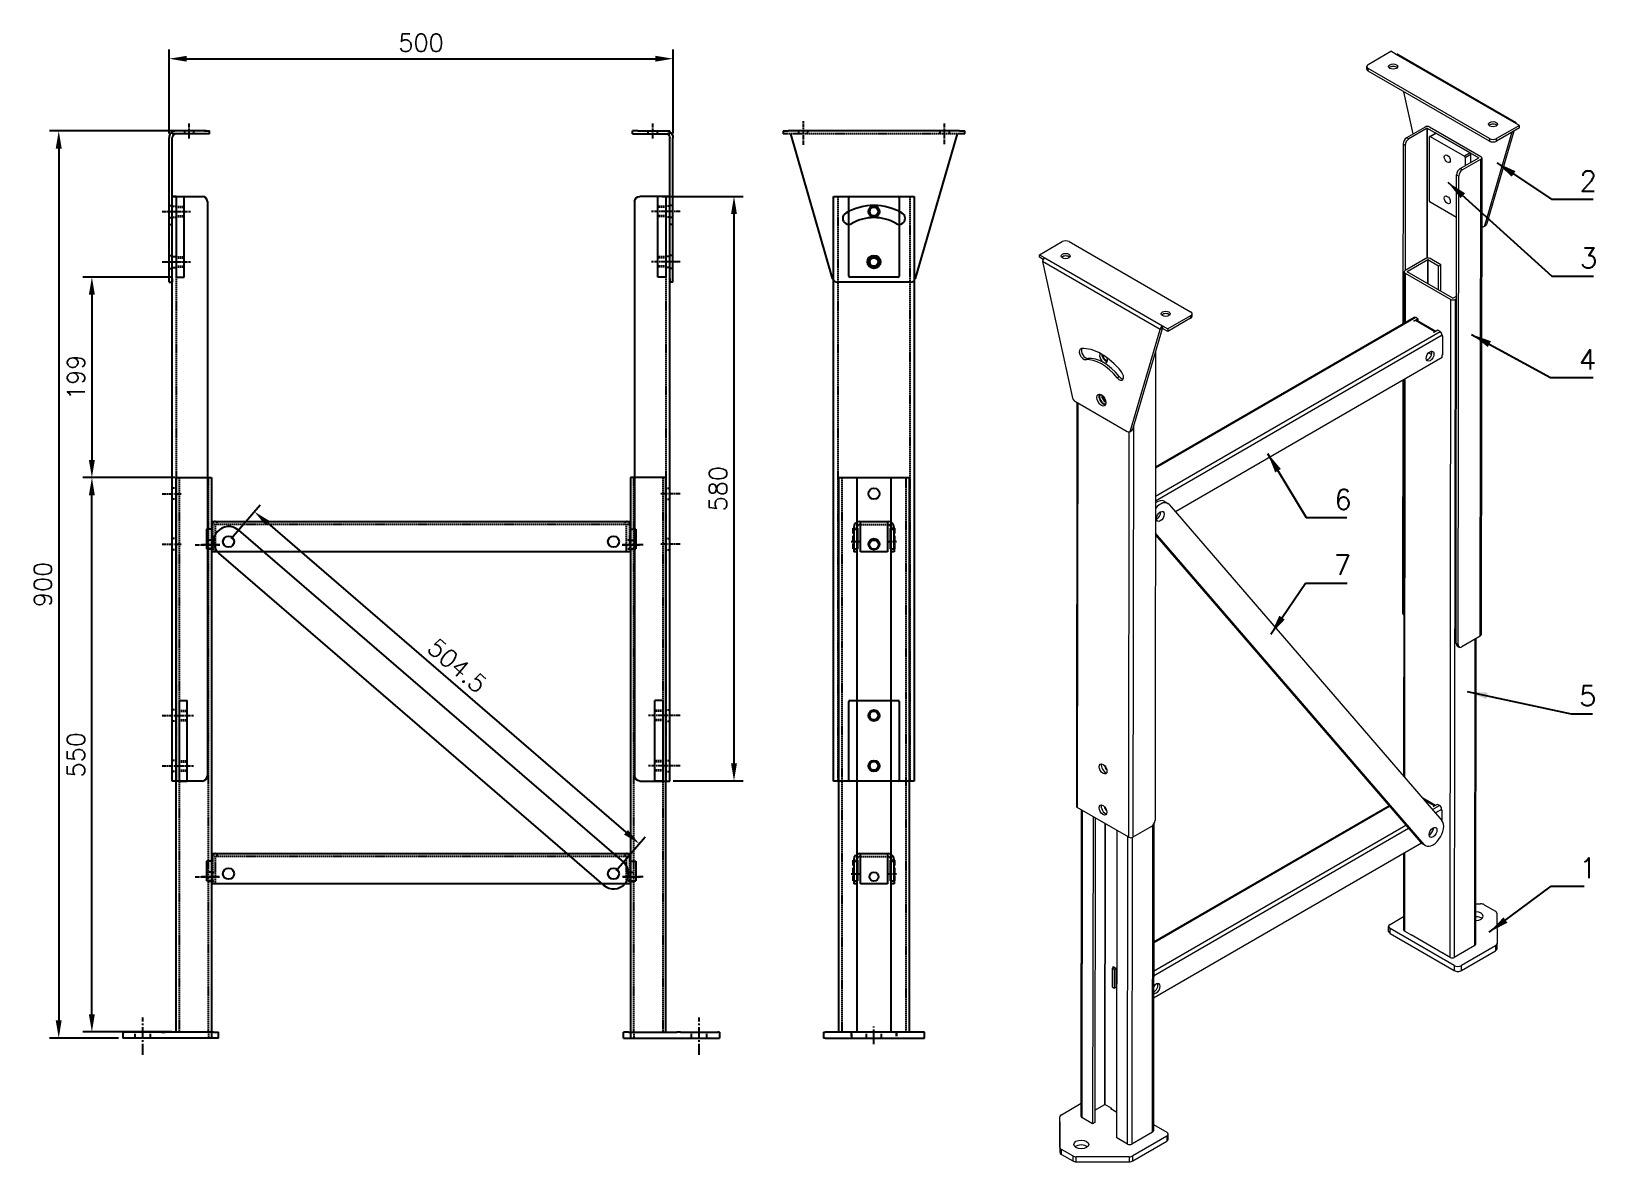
# Model space of a CAD drawing. Extents: x 117 to 1669, y 696 to 1817.
import ezdxf

# ---------------------------------------------------------------- set-up
doc = ezdxf.new("R2010")
doc.units = 0
doc.header["$LTSCALE"] = 0.2
doc.linetypes.add('Aslijn', pattern=[28.575, 19.05, -3.175, 3.175, -3.175])
doc.linetypes.add('Streeplijn', pattern=[10, 7, -3])
doc.layers.get('0').update_dxf_attribs({"linetype": 'CONTINUOUS'})
doc.layers.get('Defpoints').update_dxf_attribs({"linetype": 'CONTINUOUS'})
for name, color, linetype in [('50VOL', 13, 'CONTINUOUS'), ('70VOL', 5, 'CONTINUOUS'), ('diagonaal', 8, 'CONTINUOUS'), ('draadlat', 212, 'CONTINUOUS'), ('dwarsprofiel', 42, 'CONTINUOUS'), ('pootbeen', 75, 'CONTINUOUS'), ('scharnierplaat', 232, 'CONTINUOUS'), ('schuif', 180, 'CONTINUOUS')]:
    doc.layers.add(name, color=color, linetype=linetype)
doc.layers.add('Visible (ISO)', color=7, linetype='CONTINUOUS', lineweight=5)
doc.layers.add('Visible Narrow (ISO)', color=7, linetype='CONTINUOUS', lineweight=5)
doc.styles.add('ROMANS', font='romans.shx')
doc.dimstyles.new('1_OP_07$0', dxfattribs={"dimscale": 7, "dimtxt": 2.5, "dimasz": 2.5, "dimexe": 1.3, "dimexo": 0.6, "dimgap": 1, "dimtad": 1, "dimdec": 1, "dimdsep": 46, "dimtxsty": 'ROMANS', "dimcen": -1.5, "dimclrd": 150, "dimclre": 150, "dimclrt": 5, "dimadec": 0, "dimazin": 0, "dimtfac": 1, "dimtdec": 1, "dimtmove": 0, "dimatfit": 3, "dimfxl": 0, "dimtolj": 1, "dimtzin": 0, "dimarcsym": 0})
doc.dimstyles.new('1_OP_08$7', dxfattribs={"dimscale": 8, "dimtxt": 2.5, "dimasz": 2.5, "dimexe": 1.3, "dimexo": 0.6, "dimgap": 1, "dimtad": 1, "dimdec": 1, "dimdsep": 46, "dimtxsty": 'ROMANS', "dimcen": -1.5, "dimclrd": 150, "dimclre": 150, "dimclrt": 5, "dimadec": 0, "dimazin": 0, "dimtfac": 1, "dimtdec": 1, "dimtmove": 0, "dimatfit": 3, "dimfxl": 0, "dimtolj": 1, "dimtzin": 0, "dimarcsym": 0})

# ---------------------------------------------------------------- blocks, each defined once
blk = doc.blocks.new('A$C4EBF2C44')
at = {"linetype": 'Aslijn'}
for p, q in [((20, 136.3), (20, 159.8)), ((160, 136.9), (160, 157.4))]:
    blk.add_line(p, q, dxfattribs=at)
for p, q in [((0, 150), (5, 150)), ((0, 150), (0, 147)), ((5, 147), (0, 147)), ((175, 150), (5, 150)), ((49, 3.6), (7.5, 147)), ((172.5, 147), (131, 3.6)), ((172.5, 147), (172.5, 147)), ((175, 150), (180, 150)), ((180, 147), (175, 147)), ((180, 147), (180, 150)), ((126.2, 0), (53.8, 0))]:
    blk.add_line(p, q)
at = {"linetype": 'Streeplijn'}
blk.add_line((175, 147), (5, 147), dxfattribs=at)
at = {"linetype": 'Streeplijn', "ltscale": 3.628447}
for p, q in [((15.5, 147), (15.5, 150)), ((24.5, 147), (24.5, 150)), ((155.5, 150), (155.5, 147)), ((164.5, 150), (164.5, 147))]:
    blk.add_line(p, q, dxfattribs=at)
blk.add_circle((90, 20), 6.5)
for centre, radius, start, end in [((65, 63.3), 6, 120, 300), ((90, 20), 56, 60, 120), ((90, 20), 44, 60, 120), ((115, 63.3), 6, 240, 60), ((53.8, 5), 5, 196.1254, 270), ((126.2, 5), 5, 270, 343.8746)]:
    blk.add_arc(centre, radius, start, end)
blk = doc.blocks.new('90040580A')
for p, q in [((14, 580), (10, 580)), ((10, 0), (10, 580)), ((10, 580), (40, 580)), ((45, 575), (45, 5)), ((14, 0), (10, 0)), ((40, 0), (14, 0))]:
    blk.add_line(p, q)
at = {"linetype": 'Streeplijn'}
blk.add_line((14, 580), (14, 0), dxfattribs=at)
at = {"linetype": 'Aslijn', "ltscale": 1.142718}
for p, q in [((0, 565), (19.6, 565)), ((0, 515), (19.6, 515)), ((0, 285), (19.6, 285)), ((0, 235), (19.6, 235)), ((0, 65), (19.6, 65)), ((0, 15), (19.6, 15))]:
    blk.add_line(p, q, dxfattribs=at)
at = {"linetype": 'Streeplijn', "ltscale": 1.142718}
for p, q in [((10, 570.5), (14, 570.5)), ((10, 559.5), (14, 559.5)), ((14, 290.5), (10, 290.5)), ((14, 279.5), (10, 279.5)), ((14, 240.5), (10, 240.5)), ((14, 229.5), (10, 229.5)), ((14, 70.5), (10, 70.5)), ((14, 59.5), (10, 59.5)), ((14, 20.5), (10, 20.5)), ((14, 9.5), (10, 9.5))]:
    blk.add_line(p, q, dxfattribs=at)
at = {"ltscale": 1.142718}
for p, q in [((10, 520.5), (14, 520.5)), ((10, 509.5), (14, 509.5))]:
    blk.add_line(p, q, dxfattribs=at)
for centre, start, end in [((40, 575), 0, 90), ((40, 5), 270, 0)]:
    blk.add_arc(centre, 5, start, end)
blk = doc.blocks.new('pootbeen 550a')
for p, q in [((53, 222.8), (53, 772.8)), ((88, 772.8), (88, 216.8)), ((0, 222.8), (1.5, 222.8)), ((0, 222.8), (0, 216.8)), ((38.5, 222.8), (1.5, 222.8)), ((38.5, 222.8), (42.1, 222.8)), ((90, 222.8), (42.1, 222.8)), ((90, 222.8), (95, 222.8)), ((95, 216.8), (95, 222.8)), ((95, 216.8), (0, 216.8))]:
    blk.add_line(p, q)
at = {"ltscale": 3.870205}
blk.add_line((53, 772.8), (88, 772.8), dxfattribs=at)
at = {"linetype": 'Streeplijn'}
for p, q in [((56, 772.8), (56, 222.8)), ((85, 222.8), (85, 772.8)), ((85, 222.8), (85, 216.8))]:
    blk.add_line(p, q, dxfattribs=at)
at = {"linetype": 'Aslijn', "ltscale": 1.142718}
for p, q in [((96.5, 706.3), (78.1, 706.3)), ((95.6, 376.8), (78.1, 376.8))]:
    blk.add_line(p, q, dxfattribs=at)
at = {"ltscale": 1.142718}
for p, q in [((88, 710.8), (85, 710.8)), ((88, 701.8), (85, 701.8)), ((88, 381.3), (85, 381.3)), ((88, 372.3), (85, 372.3))]:
    blk.add_line(p, q, dxfattribs=at)
at = {"linetype": 'Aslijn', "ltscale": 2.902758}
blk.add_line((20, 200), (20, 237.2), dxfattribs=at)
at = {"linetype": 'Streeplijn', "ltscale": 2.902758}
for p, q in [((12.5, 216.8), (12.5, 222.8)), ((27.5, 216.8), (27.5, 222.8))]:
    blk.add_line(p, q, dxfattribs=at)
blk = doc.blocks.new('90-09-0500A')
for p, q in [((16, 22.5), (11, 22.5)), ((11, 22.5), (11, 3)), ((16, 30), (432, 30)), ((16, 30), (16, 22.5)), ((432, 30), (432, 22.5)), ((432, 22.5), (437, 22.5)), ((437, 22.5), (437, 3)), ((16, 3), (11, 3)), ((16, 3), (16, 0)), ((432, 0), (16, 0)), ((432, 3), (432, 0)), ((432, 3), (437, 3))]:
    blk.add_line(p, q)
at = {"linetype": 'Streeplijn'}
for p, q in [((432, 27), (16, 27)), ((17, 27), (17, 0)), ((20, 0), (20, 27)), ((21.5, 30), (21.5, 27)), ((426.5, 30), (426.5, 27)), ((428, 0), (428, 27)), ((431, 27), (431, 0)), ((17, 11.5), (20, 11.5)), ((17, 2.5), (20, 2.5)), ((431, 11.5), (428, 11.5)), ((431, 2.5), (428, 2.5))]:
    blk.add_line(p, q, dxfattribs=at)
at = {"linetype": 'Aslijn'}
for p, q in [((0, 7), (24, 7)), ((444.3, 7), (424, 7))]:
    blk.add_line(p, q, dxfattribs=at)
for centre in [(33, 10), (415, 10), (415, 10)]:
    blk.add_circle(centre, 5.5)
at = {"linetype": 'Streeplijn'}
for centre, start, end in [((20, 27), 90, 180), ((428, 27), 0, 90)]:
    blk.add_arc(centre, 3, start, end, dxfattribs=at)
blk = doc.blocks.new('diagonaal 506')
for p, q in [((48.9, 567.6), (328.5, 147.8)), ((303.6, 131.2), (23.9, 551))]:
    blk.add_line(p, q)
for centre in [(36.4, 559.3), (316, 139.5)]:
    blk.add_circle(centre, 5.5)
for centre, start, end in [((36.4, 559.3), 33.6671, 213.6671), ((316, 139.5), 213.6671, 33.6671)]:
    blk.add_arc(centre, 15, start, end)
blk = doc.blocks.new('A$C334307B7')
at = {"ltscale": 3.59389}
for p, q in [((0, 1), (0, 79)), ((50, 79), (50, 1))]:
    blk.add_line(p, q, dxfattribs=at)
blk.add_line((1, 80), (49, 80))
at = {"ltscale": 3.572625}
blk.add_line((49, 0), (1, 0), dxfattribs=at)
for centre in [(25, 65), (25, 15)]:
    blk.add_circle(centre, 4.25)
at = {"ltscale": 0.598278}
for centre, start, end in [((1, 79), 90, 180), ((49, 79), 0, 90), ((1, 1), 180, 270), ((49, 1), 270, 0)]:
    blk.add_arc(centre, 1, start, end, dxfattribs=at)
at = {"color": 3}
for centre in [(25, 65), (25, 15)]:
    blk.add_arc(centre, 5, 180, 90, dxfattribs=at)
blk = doc.blocks.new('pootbeen 550B')
for p, q in [((15, 212.1), (15, 762.1)), ((33, 762.1), (33, 212.1)), ((67, 212.1), (67, 762.1)), ((85, 762.1), (85, 212.1)), ((33, 712.1), (33.5, 712.1)), ((33.5, 712.1), (33.5, 691.6)), ((66.5, 691.6), (66.5, 712.1)), ((66.5, 712.1), (67, 712.1)), ((33.5, 691.6), (33, 691.6)), ((67, 691.6), (66.5, 691.6)), ((33, 382.6), (33.5, 382.6)), ((33.5, 382.6), (33.5, 362.1)), ((66.5, 362.1), (66.5, 382.6)), ((66.5, 382.6), (67, 382.6)), ((33.5, 362.1), (33, 362.1)), ((67, 362.1), (66.5, 362.1)), ((0, 212.1), (1.5, 212.1)), ((0, 212.1), (0, 206.1)), ((1.5, 206.1), (0, 206.1)), ((100, 212.1), (1.5, 212.1)), ((1.5, 206.1), (100, 206.1)), ((100, 206.1), (100, 212.1))]:
    blk.add_line(p, q)
at = {"ltscale": 3.655324}
blk.add_line((15, 762.1), (85, 762.1), dxfattribs=at)
at = {"linetype": 'Streeplijn'}
for p, q in [((18, 762.1), (18, 212.1)), ((82, 212.1), (82, 762.1))]:
    blk.add_line(p, q, dxfattribs=at)
at = {"linetype": 'Streeplijn', "ltscale": 3.789711}
for p, q in [((29.5, 691.6), (29.5, 712.1)), ((70.5, 712.1), (70.5, 691.6)), ((29.5, 362.1), (29.5, 382.6)), ((70.5, 382.6), (70.5, 362.1))]:
    blk.add_line(p, q, dxfattribs=at)
at = {"linetype": 'Streeplijn', "ltscale": 1.333188}
for p, q in [((29.5, 712.1), (33, 712.1)), ((67, 712.1), (70.5, 712.1)), ((29.5, 382.6), (33, 382.6)), ((67, 382.6), (70.5, 382.6))]:
    blk.add_line(p, q, dxfattribs=at)
at = {"linetype": 'Streeplijn', "ltscale": 0.19037}
for p, q in [((30, 691.6), (29.5, 691.6)), ((70.5, 691.6), (70, 691.6)), ((30, 362.1), (29.5, 362.1)), ((70.5, 362.1), (70, 362.1))]:
    blk.add_line(p, q, dxfattribs=at)
at = {"linetype": 'Streeplijn', "ltscale": 1.142718}
for p, q in [((30, 691.6), (33, 691.6)), ((67, 691.6), (70, 691.6)), ((30, 362.1), (33, 362.1)), ((67, 362.1), (70, 362.1))]:
    blk.add_line(p, q, dxfattribs=at)
at = {"linetype": 'Aslijn', "ltscale": 2.902758}
blk.add_line((50, 200), (50, 217.6), dxfattribs=at)
at = {"linetype": 'Streeplijn', "ltscale": 2.902758}
for p, q in [((27.5, 212.1), (27.5, 206.1)), ((28, 206.1), (28, 212.1)), ((42.5, 206.1), (42.5, 212.1)), ((57.5, 206.1), (57.5, 212.1)), ((72, 212.1), (72, 206.1)), ((72.5, 212.1), (72.5, 206.1))]:
    blk.add_line(p, q, dxfattribs=at)
at = {"ltscale": 3.419731}
blk.add_circle((50, 695.6), 4.5, dxfattribs=at)
blk.add_circle((50, 366.1), 4.5)
at = {"ltscale": 0.000498378}
for centre, start, end in [((33, 712.6), 90, 180), ((67, 712.6), 0, 90), ((33, 386.1), 90, 180), ((67, 383.1), 0, 90)]:
    blk.add_arc(centre, 0.001, start, end, dxfattribs=at)
blk = doc.blocks.new('A$C72246AC3')
at = {"ltscale": 3.620644}
blk.add_line((4.2, 80), (4.2, 0), dxfattribs=at)
at = {"ltscale": 3.870343}
for p, q in [((4.2, 80), (12.2, 80)), ((4.2, 0), (12.2, 0))]:
    blk.add_line(p, q, dxfattribs=at)
at = {"ltscale": 3.59389}
blk.add_line((12.2, 0), (12.2, 80), dxfattribs=at)
at = {"linetype": 'Aslijn'}
for p, q in [((0, 65), (18.4, 65)), ((0, 15), (18.4, 15))]:
    blk.add_line(p, q, dxfattribs=at)
at = {"linetype": 'Streeplijn'}
for p, q in [((4.2, 70), (12.2, 70)), ((4.2, 69.2), (12.2, 69.2)), ((4.2, 60.7), (12.2, 60.7)), ((4.2, 60), (12.2, 60)), ((4.2, 20), (12.2, 20)), ((4.2, 19.2), (12.2, 19.2)), ((4.2, 10.7), (12.2, 10.7)), ((4.2, 10), (12.2, 10))]:
    blk.add_line(p, q, dxfattribs=at)
blk = doc.blocks.new('A$C764925F4')
at = {"linetype": 'Aslijn'}
for p, q in [((24.4, 142.6), (24.4, 157.4)), ((0, 20), (14.2, 20))]:
    blk.add_line(p, q, dxfattribs=at)
for p, q in [((4.4, 3.6), (4.4, 143.1)), ((7.4, 147), (7.4, 150)), ((39.4, 150), (7.4, 150)), ((39.4, 147), (7.4, 147)), ((7.4, 3.6), (7.4, 143.1)), ((39.4, 150), (44.4, 150)), ((44.4, 147), (39.4, 147)), ((44.4, 147), (44.4, 150)), ((4.4, 0), (4.4, 3.6)), ((4.4, 0), (7.4, 0)), ((7.4, 3.6), (7.4, 0))]:
    blk.add_line(p, q)
at = {"linetype": 'Streeplijn', "ltscale": 3.628447}
for p, q in [((19.9, 147), (19.9, 150)), ((28.9, 147), (28.9, 150)), ((4.4, 76), (7.4, 76)), ((4.4, 64), (7.4, 64)), ((4.4, 57.3), (7.4, 57.3)), ((4.4, 26.5), (7.4, 26.5)), ((4.4, 13.5), (7.4, 13.5))]:
    blk.add_line(p, q, dxfattribs=at)
for radius, start in [(6.9, 124.4174), (3.9, 90)]:
    blk.add_arc((11.3, 143.1), radius, start, 180)
at = {"linetype": 'Streeplijn'}
blk.add_arc((11.3, 143.1), 6.9, 90, 124.4174, dxfattribs=at)
blk = doc.blocks.new('A$C03F00B1E')
at = {"ltscale": 3.628286}
for p, q in [((2.6, 24), (2.6, 0)), ((5.6, 24), (5.6, 0)), ((39.6, 0), (39.6, 24)), ((42.6, 3), (42.6, 24))]:
    blk.add_line(p, q, dxfattribs=at)
for p, q in [((2.6, 22.5), (5.6, 22.5)), ((39.6, 22.5), (42.6, 22.5)), ((2.6, 3), (5.6, 3)), ((39.6, 3), (42.6, 3))]:
    blk.add_line(p, q)
at = {"ltscale": 3.732117}
for p, q in [((8.6, 30), (36.6, 30)), ((36.1, 0), (9.1, 0))]:
    blk.add_line(p, q, dxfattribs=at)
at = {"ltscale": 1.142337}
for p, q in [((8.6, 27), (9.1, 27)), ((36.1, 27), (36.6, 27))]:
    blk.add_line(p, q, dxfattribs=at)
at = {"ltscale": 3.731979}
for p, q in [((9.1, 0), (9.1, 30)), ((36.1, 30), (36.1, 0))]:
    blk.add_line(p, q, dxfattribs=at)
at = {"linetype": 'Streeplijn'}
blk.add_line((9.1, 27), (36.1, 27), dxfattribs=at)
at = {"ltscale": 0.19037}
blk.add_line((36.1, 30), (36.6, 30), dxfattribs=at)
at = {"linetype": 'Aslijn'}
for p, q in [((0, 10), (7.9, 10)), ((37, 10), (44.9, 10))]:
    blk.add_line(p, q, dxfattribs=at)
at = {"ltscale": 1.142718}
for p, q in [((5.6, 0), (2.6, 0)), ((42.6, 0), (39.6, 0)), ((42.6, 3), (42.6, 0))]:
    blk.add_line(p, q, dxfattribs=at)
blk.add_circle((22.6, 7), 4.5)
at = {"ltscale": 3.628286}
for centre, radius, start, end in [((8.6, 24), 6, 90, 180), ((8.6, 24), 3, 90, 180), ((36.6, 24), 6, 0, 90), ((36.6, 24), 3, 0, 90)]:
    blk.add_arc(centre, radius, start, end, dxfattribs=at)
blk = doc.blocks.new('90040580B')
for p, q in [((-1, 0), (-1, 580)), ((79, 580), (79, 0)), ((79, 0), (-1, 0))]:
    blk.add_line(p, q)
at = {"ltscale": 3.666539}
blk.add_line((-1, 580), (79, 580), dxfattribs=at)
at = {"linetype": 'Streeplijn'}
for p, q in [((3, 580), (3, 0)), ((75, 0), (75, 580))]:
    blk.add_line(p, q, dxfattribs=at)
for centre in [(39, 565), (39, 515), (39, 285), (39, 235), (39, 65), (39, 15)]:
    blk.add_circle(centre, 5.5)
blk = doc.blocks.new('*D16')
at = {"layer": '50VOL', "color": 150, "lineweight": -2}
for p, q in [((290.9, 1718.5), (135.5, 1718.5)), ((144.6, 1701), (144.6, 836)), ((203.9, 818.5), (135.5, 818.5))]:
    blk.add_line(p, q, dxfattribs=at)
at = {"layer": '50VOL', "color": 150}
for points in [[(141.6, 1701), (147.5, 1701), (144.6, 1718.5)], [(141.6, 836), (147.5, 836), (144.6, 818.5)]]:
    blk.add_solid(points, dxfattribs=at)
at = {"layer": 'Defpoints', "color": 0}
for p in [(295.1, 1718.5), (144.6, 818.5), (208.1, 818.5)]:
    blk.add_point(p, dxfattribs=at)
at = {"layer": '50VOL', "color": 5, "insert": (128.8, 1268.5), "char_height": 17.5, "attachment_point": 5, "rotation": 90, "style": 'ROMANS'}
blk.add_mtext('\\A1;900', dxfattribs=at)
blk = doc.blocks.new('*D17')
at = {"layer": '50VOL', "color": 150, "lineweight": -2}
for p, q in [((259.9, 1374.5), (168.4, 1374.5)), ((177.5, 842), (177.5, 1357)), ((256.9, 824.5), (168.4, 824.5))]:
    blk.add_line(p, q, dxfattribs=at)
at = {"layer": '50VOL', "color": 150}
for points in [[(174.5, 1357), (180.4, 1357), (177.5, 1374.5)], [(174.5, 842), (180.4, 842), (177.5, 824.5)]]:
    blk.add_solid(points, dxfattribs=at)
at = {"layer": 'Defpoints', "color": 0}
for p in [(177.5, 1374.5), (264.1, 1374.5), (261.1, 824.5)]:
    blk.add_point(p, dxfattribs=at)
at = {"layer": '50VOL', "color": 5, "insert": (161.7, 1099.5), "char_height": 17.5, "attachment_point": 5, "rotation": 90, "style": 'ROMANS'}
blk.add_mtext('\\A1;550', dxfattribs=at)
blk = doc.blocks.new('*D18')
at = {"layer": '70VOL', "color": 150, "lineweight": -2}
for p, q in [((256.9, 1573.5), (168.4, 1573.5)), ((177.5, 1556), (177.5, 1392)), ((259.9, 1374.5), (168.4, 1374.5))]:
    blk.add_line(p, q, dxfattribs=at)
at = {"layer": '70VOL', "color": 150}
for points in [[(174.5, 1556), (180.4, 1556), (177.5, 1573.5)], [(174.5, 1392), (180.4, 1392), (177.5, 1374.5)]]:
    blk.add_solid(points, dxfattribs=at)
at = {"layer": 'Defpoints', "color": 0}
for p in [(261.1, 1573.5), (177.5, 1374.5), (264.1, 1374.5)]:
    blk.add_point(p, dxfattribs=at)
at = {"layer": '70VOL', "color": 5, "insert": (161.7, 1474), "char_height": 17.5, "attachment_point": 5, "rotation": 90, "style": 'ROMANS'}
blk.add_mtext('\\A1;199', dxfattribs=at)
blk = doc.blocks.new('*D20')
at = {"layer": '70VOL', "color": 150, "lineweight": -2}
for p, q in [((743.3, 1653.5), (823.7, 1653.5)), ((814.6, 1636), (814.6, 1091)), ((754.3, 1073.5), (823.7, 1073.5))]:
    blk.add_line(p, q, dxfattribs=at)
at = {"layer": '70VOL', "color": 150}
for points in [[(811.7, 1636), (817.5, 1636), (814.6, 1653.5)], [(811.7, 1091), (817.5, 1091), (814.6, 1073.5)]]:
    blk.add_solid(points, dxfattribs=at)
at = {"layer": 'Defpoints', "color": 0}
for p in [(739.1, 1653.5), (750.1, 1073.5), (814.6, 1073.5)]:
    blk.add_point(p, dxfattribs=at)
at = {"layer": '70VOL', "color": 5, "insert": (798.8, 1363.5), "char_height": 17.5, "attachment_point": 5, "rotation": 90, "style": 'ROMANS'}
blk.add_mtext('\\A1;580', dxfattribs=at)
blk = doc.blocks.new('*D25')
at = {"layer": '70VOL', "color": 150, "lineweight": -2}
for p, q in [((254.1, 1715.8), (254.1, 1799.2)), ((271.6, 1790.1), (736.6, 1790.1)), ((754.1, 1715.8), (754.1, 1799.2))]:
    blk.add_line(p, q, dxfattribs=at)
at = {"layer": '70VOL', "color": 150}
for points in [[(271.6, 1793), (271.6, 1787.2), (254.1, 1790.1)], [(736.6, 1793), (736.6, 1787.2), (754.1, 1790.1)]]:
    blk.add_solid(points, dxfattribs=at)
at = {"layer": 'Defpoints', "color": 0}
for p in [(754.1, 1790.1), (254.1, 1711.6), (754.1, 1711.6)]:
    blk.add_point(p, dxfattribs=at)
at = {"layer": '70VOL', "color": 5, "insert": (504.1, 1805.9), "char_height": 17.5, "attachment_point": 5, "style": 'ROMANS'}
blk.add_mtext('\\A1;500', dxfattribs=at)
blk = doc.blocks.new('*D27')
at = {"layer": '70VOL', "color": 150, "lineweight": -2}
for p, q in [((315.8, 1314.1), (344.6, 1347.6)), ((351.9, 1329.3), (707.4, 1022.6)), ((697.8, 984.6), (726.6, 1018.1))]:
    blk.add_line(p, q, dxfattribs=at)
at = {"layer": '70VOL', "color": 150}
for points in [[(353.8, 1331.5), (350, 1327), (338.7, 1340.7)], [(709.3, 1024.8), (705.5, 1020.4), (720.7, 1011.2)]]:
    blk.add_solid(points, dxfattribs=at)
at = {"layer": 'Defpoints', "color": 0}
for p in [(313.1, 1311), (720.7, 1011.2), (695.1, 981.5)]:
    blk.add_point(p, dxfattribs=at)
at = {"layer": '70VOL', "color": 5, "insert": (540, 1187.9), "char_height": 17.5, "attachment_point": 5, "rotation": 319.2201, "style": 'ROMANS'}
blk.add_mtext('\\A1;504.5', dxfattribs=at)

msp = doc.modelspace()

# ---------------------------------------------------------------- linework, layer by layer
at = {"layer": 'Visible (ISO)'}
for p, q in [((1443.87, 1784.38), (1466.46, 1797.46)), ((1471.77, 1794.4), (1466.46, 1797.46)), ((1471.78, 1794.4), (1471.77, 1794.4)), ((1471.78, 1794.4), (1471.78, 1794.4)), ((1473.27, 1794.55), (1590.1, 1727.1)), ((1442.41, 1779.9), (1442.41, 1782.34)), ((1564.24, 1708.35), (1443.87, 1777.85)), ((1564.24, 1710.8), (1443.88, 1780.29)), ((1488.46, 1715.44), (1479.31, 1757.39)), ((1500.4, 1722.35), (1482.04, 1711.72)), ((1555.62, 1692.92), (1504.64, 1722.35)), ((1593.91, 1723.88), (1571.31, 1710.8)), ((1588.6, 1726.95), (1588.6, 1726.95)), ((1593.91, 1723.88), (1588.6, 1726.95)), ((1588.6, 1726.95), (1588.6, 1726.95)), ((1588.6, 1726.95), (1588.6, 1726.95)), ((1590.71, 1725.73), (1590.71, 1725.73)), ((1590.71, 1725.73), (1590.71, 1725.73)), ((1593.9, 1721.43), (1593.91, 1723.88)), ((1502.52, 1721.12), (1484.16, 1710.5)), ((1502.52, 1721.12), (1553.5, 1691.69)), ((1504.59, 1648.9), (1504.66, 1712.54)), ((1504.87, 1713), (1510.52, 1716.27)), ((1505.37, 1712.95), (1539.35, 1693.33)), ((1545, 1696.6), (1511.02, 1716.22)), ((1586.42, 1717.1), (1559.11, 1624.45)), ((1588.53, 1718.33), (1561.23, 1625.67)), ((1593.9, 1721.43), (1571.31, 1708.35)), ((1478.5, 1705.6), (1478.3, 1526.99)), ((1480.62, 1704.37), (1480.49, 1579.89)), ((1535.14, 1681.06), (1553.5, 1691.69)), ((1540.06, 1692.1), (1540.05, 1683.91)), ((1545.7, 1687.18), (1545.71, 1695.37)), ((1556.5, 1691.69), (1555.97, 1218.43)), ((1537.26, 1679.84), (1555.62, 1690.47)), ((1531.08, 1209.84), (1531.6, 1674.94)), ((1533.21, 1208.61), (1533.73, 1673.71)), ((1531.55, 1632.51), (1505.29, 1647.67)), ((1560.34, 1624.44), (1558.22, 1623.22)), ((1117.61, 1595.53), (1140.2, 1608.61)), ((1147.28, 1608.61), (1267.64, 1539.12)), ((1117.6, 1593.08), (1117.61, 1595.53)), ((1121.42, 1590.88), (1117.6, 1593.08)), ((1117.61, 1595.53), (1122.92, 1592.46)), ((1120.79, 1588.79), (1150.02, 1454.84)), ((1122.92, 1592.46), (1122.92, 1592.46)), ((1122.92, 1592.46), (1122.92, 1592.46)), ((1122.92, 1592.46), (1122.92, 1592.46)), ((1500.97, 1591.74), (1480.49, 1579.89)), ((1503.09, 1590.52), (1482.61, 1578.66)), ((1513.71, 1584.39), (1503.09, 1590.52)), ((1515.83, 1585.61), (1505.21, 1591.74)), ((1513.69, 1560.72), (1513.71, 1584.39)), ((1513.71, 1584.39), (1515.83, 1585.61)), ((1515.8, 1559.5), (1515.83, 1585.61)), ((1479.61, 1578.67), (1479.56, 1527.72)), ((1480.49, 1577.44), (1525.81, 1551.28)), ((1527.92, 1552.5), (1482.61, 1578.66)), ((1527.93, 1552.5), (1531.47, 1554.55)), ((1530.05, 1551.28), (1531.46, 1552.1)), ((1269.1, 1534.62), (1269.11, 1537.07)), ((1208.14, 1421.29), (1237.62, 1521.34)), ((1210.25, 1422.51), (1239.74, 1522.57)), ((1489.57, 1533.51), (1232.76, 1384.86)), ((1239.74, 1522.57), (1237.62, 1521.34)), ((1239.74, 1525.02), (1239.74, 1522.57)), ((1239.74, 1522.57), (1239.74, 1525.02)), ((1239.74, 1522.57), (1239.74, 1525.02)), ((1239.74, 1525.02), (1239.74, 1525.02)), ((1239.74, 1525.02), (1245.05, 1521.95)), ((1239.74, 1525.02), (1239.74, 1525.02)), ((1245.05, 1519.5), (1239.74, 1522.57)), ((1239.74, 1522.57), (1239.74, 1522.57)), ((1239.74, 1522.57), (1239.74, 1522.57)), ((1267.65, 1535.03), (1245.05, 1521.95)), ((1267.64, 1532.58), (1245.05, 1519.5)), ((1245.05, 1521.95), (1245.05, 1519.5)), ((1489.31, 1529.89), (1493.2, 1532.14)), ((1489.66, 1529.68), (1489.31, 1529.89)), ((1490.72, 1530.3), (1489.66, 1529.68)), ((1493.2, 1532.14), (1491.07, 1533.36)), ((1511.07, 1519.56), (1492.22, 1530.45)), ((1493.2, 1532.14), (1493.19, 1529.89)), ((1513.02, 1520.69), (1509.14, 1518.44)), ((1515.14, 1519.47), (1513.02, 1520.69)), ((1508.78, 1518.65), (1509.84, 1519.26)), ((1509.14, 1518.44), (1508.78, 1518.65)), ((1517.26, 1514.57), (1517.27, 1515.79)), ((1517.62, 1514.77), (1517.26, 1514.57)), ((1517.27, 1515.41), (1517.62, 1515.2)), ((1517.62, 1515.2), (1517.6, 1496)), ((1232.89, 1499.32), (1232.37, 1034.47)), ((1517.24, 1493.76), (1252.67, 1340.62)), ((1506.71, 1496.57), (1503.77, 1498.27)), ((1517.24, 1496.21), (1517.6, 1496.41)), ((1517.6, 1496), (1517.24, 1496.21)), ((1517.24, 1493.76), (1517.24, 1496.21)), ((1478.24, 1471.18), (1477.98, 1240.5)), ((1479.49, 1471.91), (1479.05, 1078.45)), ((1153.41, 1449.93), (1204.73, 1420.3)), ((1154.82, 1449.12), (1154.37, 1048.38)), ((1207.24, 1420.05), (1209.36, 1421.28)), ((1241.57, 1350.99), (1245.11, 1348.95)), ((1246.43, 1347.85), (1517.08, 1034.41)), ((1499.44, 1010.63), (1232.69, 1319.55)), ((1232.68, 1317.5), (1495.9, 1012.68)), ((1479.23, 1238.08), (1479.01, 1238.21)), ((1555.09, 1217.2), (1536.73, 1206.58)), ((1550.68, 911.58), (1551.01, 1214.84)), ((1532.11, 1207.55), (1534.24, 1206.33)), ((1510.55, 1049.16), (1498.18, 1056.3)), ((1206.23, 1017.72), (1155.25, 1047.15)), ((1158.98, 740.72), (1159.32, 1044.81)), ((1464.58, 1048.94), (1230.98, 913.73)), ((1508.26, 1048.24), (1509.32, 1048.85)), ((1508.61, 1048.04), (1508.26, 1048.24)), ((1512.49, 1050.28), (1508.61, 1048.04)), ((1514.62, 1049.06), (1512.49, 1050.28)), ((1516.74, 1044.16), (1516.74, 1045.38)), ((1516.74, 1044.98), (1517.09, 1044.77)), ((1517.09, 1044.36), (1516.74, 1044.16)), ((1517.09, 1044.77), (1517.08, 1034.41)), ((1170.82, 1038.17), (1170.48, 733.36)), ((1172.93, 1036.94), (1172.6, 734.58)), ((1194.55, 719.46), (1194.89, 1024.27)), ((1228.83, 1028.35), (1210.47, 1017.72)), ((1231.11, 1030.63), (1230.77, 726.4)), ((1496.81, 1011.83), (1230.92, 857.92)), ((1497.22, 1011.57), (1500.76, 1009.53)), ((1478.97, 1001.5), (1478.88, 925.89)), ((1550.72, 951.64), (1555.41, 951.64)), ((1558.95, 950.79), (1570.18, 944.31)), ((1465.61, 931.2), (1478.9, 938.9)), ((1571.65, 942.27), (1571.72, 911.96)), ((1464.14, 924.27), (1464.15, 929.16)), ((1465.61, 922.22), (1529.33, 885.43)), ((1529.34, 890.32), (1465.62, 927.11)), ((1486.84, 920.57), (1479.77, 924.66)), ((1518.35, 902.38), (1486.49, 920.78)), ((1525.08, 898.5), (1518, 902.59)), ((1549.8, 910.35), (1529.32, 898.5)), ((1536.4, 885.43), (1570.25, 905.02)), ((1570.26, 909.92), (1536.41, 890.32)), ((1571.71, 907.06), (1571.72, 911.96)), ((1189.7, 887.6), (1189.68, 869.24)), ((1189.7, 887.6), (1191.82, 888.83)), ((1191.82, 886.37), (1189.7, 887.6)), ((1190.76, 888.21), (1190.76, 889.44)), ((1190.76, 889.44), (1193.59, 887.8)), ((1191.82, 886.37), (1191.8, 868.01)), ((1193.59, 887.4), (1191.82, 886.37)), ((1193.59, 887.8), (1193.57, 868.63)), ((1189.68, 869.24), (1191.8, 868.01)), ((1191.8, 868.01), (1193.57, 869.04)), ((1193.57, 868.63), (1193.21, 868.83)), ((1139.4, 742.38), (1158.99, 753.72)), ((1172.61, 746.87), (1182.46, 752.57)), ((1189.54, 748.48), (1182.46, 752.57)), ((1188.48, 748.28), (1189.18, 748.68)), ((1194.58, 744.75), (1188.48, 748.28)), ((1189.54, 747.66), (1189.54, 748.48)), ((1137.93, 735.44), (1137.94, 740.34)), ((1137.93, 735.44), (1137.94, 740.33)), ((1137.93, 735.44), (1138, 705.13)), ((1138, 710.03), (1137.94, 740.33)), ((1170.48, 733.36), (1159.86, 739.49)), ((1172.6, 734.58), (1170.48, 733.36)), ((1230.78, 732.84), (1244.04, 725.18)), ((1205.17, 713.33), (1194.55, 719.46)), ((1229.89, 725.18), (1209.41, 713.33)), ((1210.19, 696.6), (1244.04, 716.2)), ((1244.04, 721.09), (1210.2, 701.5)), ((1245.5, 718.23), (1245.5, 723.13)), ((1138, 710.03), (1138, 705.13)), ((1150.7, 701.5), (1139.47, 707.98)), ((1139.47, 703.09), (1150.69, 696.6)), ((1206.66, 700.65), (1154.24, 700.65)), ((1154.23, 695.76), (1206.66, 695.76))]:
    msp.add_line(p, q, dxfattribs=at)
msp.add_arc((1239.74, 1522.57), 0.000816, 210.06401, 201.80141, dxfattribs=at)
for centre, major_axis, ratio, start_param, end_param in [((1447.41, 1782.34), (-5, 0.01), 0.5780931, 5.4997209, 7.0705172), ((1471.77, 1791.95), (1.5, 2.6), 0.5758617, 0, 0.7853982), ((1447.41, 1779.89), (-5, 0.01), 0.5780931, 0, 0.7873319), ((1468.62, 1779.89), (-4.5, 0.01), 0.5780931, 3.631445, 5.793333), ((1502.52, 1721.12), (-3, 0), 0.5780931, 3.9289245, 5.4997209), ((1567.74, 1722.66), (-4.5, 0.01), 0.5780931, 3.631445, 5.793333), ((1588.6, 1724.5), (1.5, 2.6), 0.5758617, 5.4977871, 7.0685835), ((1482.03, 1707.64), (-2.5, -4.33), 0.5758617, 3.9269908, 5.4977871), ((1484.16, 1706.42), (2.5, 4.33), 0.5758617, 0.7853982, 2.3561945), ((1505.37, 1712.13), (-0.501, 0.865), 0.5780931, 5.4958534, 7.0666498), ((1511.02, 1715.4), (-0.501, 0.865), 0.5780931, 5.4958534, 6.2831853), ((1567.77, 1712.85), (-5, 0.01), 0.5780931, 0.7873319, 2.3581282), ((1567.77, 1710.4), (5, -0.01), 0.5780931, 3.9289245, 5.4997209), ((1539.35, 1692.51), (0.501, -0.865), 0.5780931, 0.7834645, 2.3542608), ((1545, 1695.78), (-0.501, 0.865), 0.5780931, 3.9250571, 5.4958534), ((1553.5, 1691.69), (3, 0), 0.5780931, 5.4997209, 7.0705172), ((1535.13, 1676.99), (-2.5, -4.33), 0.5758617, 3.9269908, 5.4977871), ((1537.26, 1675.76), (2.5, 4.33), 0.5758617, 0.7853982, 2.3561945), ((1505.3, 1648.49), (-0.501, 0.865), 0.5780931, 0.7834645, 2.3542608), ((1555.71, 1627.54), (2.5, -4.33), 0.5780931, 5.6981614, 6.7852083), ((1557.83, 1628.77), (2.5, -4.33), 0.5780931, 0, 0.502023), ((1143.74, 1606.57), (5, -0.01), 0.5780931, 0.7873319, 2.3581282), ((1122.91, 1590.01), (1.5, 2.6), 0.5758617, 0.7853982, 2.3561945), ((1143.77, 1591.85), (-4.5, 0.01), 0.5780931, 3.631445, 5.793333), ((1503.09, 1590.52), (3, 0), 0.5780931, 0.7873319, 2.3581282), ((1482.61, 1578.66), (-3, 0), 0.5780931, 5.4997209, 7.0705172), ((1242.89, 1534.63), (-4.5, 0.01), 0.5780931, 3.631445, 5.793333), ((1264.11, 1537.07), (5, -0.01), 0.5780931, 5.4997209, 7.0705172), ((1527.93, 1552.5), (3, 0), 0.5780931, 3.9289245, 5.4997209), ((1239.74, 1522.57), (1.5, 2.6), 0.5758617, 0.7853982, 2.3561945), ((1264.1, 1534.63), (5, -0.01), 0.5780931, 5.4997209, 6.2831853), ((1491.07, 1530.91), (-1.5, 2.6), 0.5780931, 5.4958534, 6.2831853), ((1490.72, 1527.85), (1.5, 2.6), 0.5758617, 0, 0.7853982), ((1509.84, 1516.81), (1.5, 2.6), 0.5758617, 0.198646, 0.7853982), ((1515.14, 1517.02), (1.5, -2.6), 0.5780931, 0.7834645, 2.3542608), ((1161.43, 1496.99), (3.01, -5.19), 0.5780931, 2.8778596, 6.0194522), ((1163.55, 1498.21), (-3.01, 5.19), 0.5780931, 0.3535412, 2.8778596), ((1179.09, 1451.44), (-28.05, 48.47), 0.5780931, 4.9722547, 6.0194522), ((1179.09, 1451.44), (-22.04, 38.08), 0.5780931, 4.9722547, 6.0194522), ((1181.21, 1452.66), (-22.04, 38.08), 0.5780931, 4.9722547, 6.0194522), ((1181.25, 1493.46), (2.76, -4.76), 0.5780931, 3.3533075, 7.5257481), ((1183.37, 1494.69), (2.76, -4.76), 0.5780931, 3.9254262, 5.8880306), ((1183.37, 1494.69), (2.1, -3.62), 0.5780931, 3.9318818, 6.1354732), ((1503.12, 1496.2), (2.75, 4.76), 0.5758617, 3.5391736, 5.8856043), ((1196.83, 1476.55), (3.01, -5.19), 0.5780931, 4.9722547, 8.1138473), ((1198.95, 1477.78), (3.01, -5.19), 0.5780931, 4.9722547, 5.9225468), ((1153.42, 1454.01), (-2.5, 4.33), 0.5780931, 1.0649059, 2.3542608), ((1181.21, 1452.66), (-3.26, 5.63), 0.5780931, 0.3317813, 2.8098113), ((1181.21, 1452.66), (2.76, -4.76), 0.5780931, 3.2692637, 6.1555143), ((1183.33, 1453.89), (2.76, -4.76), 0.5780931, 3.8375086, 5.5872694), ((1183.33, 1453.89), (-2.1, 3.62), 0.5780931, 0.7244728, 2.4171199), ((1204.74, 1424.38), (2.5, -4.33), 0.5780931, 5.4958534, 6.7852083), ((1206.85, 1425.61), (2.5, -4.33), 0.5780931, 0, 0.502023), ((1237.61, 1335.96), (7.5, 12.99), 0.5758617, 6.0853893, 7.5500168), ((1234.07, 1338), (7.5, 12.99), 0.5758617, 0, 0.9141789), ((1234.07, 1338), (-2.75, -4.76), 0.5758617, 0.7014359, 2.4401568), ((1234.07, 1338), (2.75, 4.76), 0.5758617, 3.8430285, 5.5817494), ((1481.51, 1242.54), (-2.5, -4.33), 0.5758617, 5.4977871, 6.2831853), ((1552.97, 1218.43), (3, 0), 0.5780931, 5.4997209, 6.2831853), ((1534.61, 1211.88), (-2.5, -4.33), 0.5758617, 5.4977871, 6.2831853), ((1536.74, 1210.66), (-2.5, -4.33), 0.5758617, 5.4977871, 7.0685835), ((1182.92, 1086.7), (2.76, -4.76), 0.5780931, 3.5367473, 5.8880306), ((1185.04, 1087.93), (-2.1, 3.62), 0.5780931, 0.9825373, 2.1590553), ((1157.37, 1048.38), (-3, 0), 0.5780931, 0, 0.7873319), ((1182.87, 1045.9), (2.76, -4.76), 0.5780931, 3.5367473, 5.8880306), ((1184.99, 1047.13), (-2.1, 3.62), 0.5780931, 0.9825373, 2.1590553), ((1509.31, 1046.41), (1.5, 2.6), 0.5758617, 0.198646, 0.7853982), ((1514.62, 1046.61), (1.5, -2.6), 0.5780931, 0.7834645, 2.3542608), ((1228.84, 1032.43), (-2.5, -4.33), 0.5758617, 0.7853982, 2.3561945), ((1508.26, 1022.52), (7.5, 12.99), 0.5758617, 2.9437967, 6.0853893), ((1504.72, 1024.56), (-2.75, -4.76), 0.5758617, 0.7014359, 2.4401568), ((1504.72, 1024.56), (2.75, 4.76), 0.5758617, 3.8430285, 5.5817494), ((1208.35, 1018.95), (3, 0), 0.5780931, 3.9289245, 5.4997209), ((1504.72, 1024.56), (-7.5, -12.99), 0.5758617, 6.0853893, 6.2831853), ((1555.42, 948.75), (5, -0.01), 0.5780931, 0.7873319, 1.57273), ((1469.15, 929.16), (-5, 0.01), 0.5780931, 5.4997209, 7.0705172), ((1550.44, 939.38), (7.5, -0.01), 0.5780931, 4.7476153, 7.8187553), ((1550.44, 934.48), (-7.5, 0.01), 0.5780931, 3.7415348, 4.6771626), ((1566.65, 942.27), (5, -0.01), 0.5780931, 0.0019337, 0.7873319), ((1469.14, 924.26), (-5, 0.01), 0.5780931, 0, 0.7873319), ((1481.88, 925.89), (-3, 0), 0.5780931, 0, 0.7873319), ((1547.67, 911.58), (3, 0), 0.5780931, 5.4997209, 6.2831853), ((1566.71, 907.06), (5, -0.01), 0.5780931, 5.4997209, 6.2831853), ((1566.72, 911.96), (5, -0.01), 0.5780931, 5.4997209, 6.285119), ((1527.2, 899.73), (3, 0), 0.5780931, 3.9289245, 5.4997209), ((1532.86, 887.47), (5, -0.01), 0.5780931, 3.9289245, 5.4997209), ((1532.87, 892.37), (-5, 0.01), 0.5780931, 0.7873319, 2.3581282), ((1233.54, 867.59), (2.75, 4.76), 0.5758617, 3.1883107, 7.8072636), ((1231.42, 868.82), (2.75, 4.76), 0.5758617, 3.8009126, 5.8856043), ((1142.94, 740.33), (-5, 0.01), 0.5780931, 5.4997209, 6.285119), ((1161.98, 740.71), (-3, 0), 0.5780931, 0, 0.7873319), ((1227.77, 726.41), (3, 0), 0.5780931, 5.4997209, 6.2831853), ((1240.5, 723.14), (5, -0.01), 0.5780931, 5.4997209, 7.0705172), ((1240.5, 718.24), (5, -0.01), 0.5780931, 5.4997209, 6.2831853), ((1143, 710.03), (-5, 0.01), 0.5780931, 0.0019337, 0.7873319), ((1143, 705.13), (-5, 0.01), 0.5780931, 0.0019337, 0.7873319), ((1154.23, 703.54), (-5, 0.01), 0.5780931, 0.7873319, 1.57273), ((1159.2, 708.02), (-7.5, 0.01), 0.5780931, 3.7415348, 5.6832432), ((1207.29, 714.55), (-3, 0), 0.5780931, 0.7873319, 2.3581282), ((1206.66, 703.54), (-5, 0.01), 0.5780931, 1.57273, 2.3581282), ((1154.23, 698.65), (5, -0.01), 0.5780931, 3.9289245, 4.7143227), ((1206.65, 698.65), (5, -0.01), 0.5780931, 4.7143227, 5.4997209)]:
    msp.add_ellipse(centre, major_axis=major_axis, ratio=ratio, start_param=start_param, end_param=end_param, dxfattribs=at)
for centre, major_axis, ratio in [((1468.62, 1782.34), (-4.5, 0.01), 0.5780931), ((1567.74, 1725.11), (-4.5, 0.01), 0.5780931), ((1522.35, 1690.9), (2.1, -3.62), 0.5780931), ((1522.3, 1650.1), (2.1, -3.62), 0.5780931), ((1143.77, 1594.3), (4.5, -0.01), 0.5780931), ((1242.89, 1537.07), (4.5, -0.01), 0.5780931), ((1505.24, 1494.97), (-2.75, -4.76), 0.5758617), ((1179.09, 1451.44), (-3.26, 5.63), 0.5780931), ((1237.61, 1335.96), (-2.75, -4.76), 0.5758617), ((1180.8, 1085.48), (-2.76, 4.76), 0.5780931), ((1180.75, 1044.68), (-2.76, 4.76), 0.5780931), ((1508.26, 1022.52), (-2.75, -4.76), 0.5758617), ((1159.21, 712.92), (-7.5, 0.01), 0.5780931)]:
    msp.add_ellipse(centre, major_axis=major_axis, ratio=ratio, dxfattribs=at)
at = {"layer": 'Visible Narrow (ISO)'}
for p, q in [((1588.6, 1726.95), (1471.78, 1794.4)), ((1443.87, 1777.85), (1443.88, 1780.29)), ((1484.16, 1710.5), (1482.04, 1711.72)), ((1502.38, 1592.2), (1502.52, 1721.12)), ((1502.52, 1721.12), (1502.38, 1592.2)), ((1505.37, 1712.95), (1511.02, 1716.22)), ((1564.24, 1710.8), (1564.24, 1708.35)), ((1571.31, 1708.35), (1571.31, 1710.8)), ((1478.5, 1705.6), (1480.62, 1704.37)), ((1545, 1696.6), (1539.35, 1693.33)), ((1540.06, 1692.1), (1545.71, 1695.37)), ((1553.5, 1691.69), (1553.5, 1691.69)), ((1537.26, 1679.84), (1535.14, 1681.06)), ((1555.09, 1217.2), (1555.62, 1690.47)), ((1531.6, 1674.94), (1533.73, 1673.71)), ((1561.23, 1625.67), (1559.11, 1624.45)), ((1237.62, 1521.34), (1120.79, 1588.79)), ((1122.92, 1592.46), (1239.74, 1525.02)), ((1503.06, 1566.86), (1503.09, 1590.52)), ((1503.09, 1590.52), (1503.07, 1566.86)), ((1480.49, 1577.44), (1480.44, 1528.23)), ((1482.61, 1578.66), (1482.61, 1578.66)), ((1525.08, 898.5), (1525.81, 1551.28)), ((1530.05, 1551.28), (1529.32, 898.5)), ((1491.07, 1533.36), (1232.76, 1383.84)), ((1267.65, 1535.03), (1267.64, 1532.58)), ((1509.84, 1519.26), (1490.72, 1530.3)), ((1517.27, 1515.79), (1232.72, 1351.08)), ((1232.73, 1355.99), (1515.14, 1519.47)), ((1163.55, 1491.52), (1165.67, 1492.75)), ((1194.7, 1473.54), (1196.82, 1474.76)), ((1480.38, 1472.42), (1479.94, 1077.43)), ((1155.7, 1448.61), (1155.25, 1047.15)), ((1206.23, 1017.72), (1206.68, 1419.85)), ((1210.25, 1422.51), (1208.14, 1421.29)), ((1210.93, 1424.79), (1210.47, 1017.72)), ((1479.23, 1239.77), (1477.98, 1240.5)), ((1549.8, 910.35), (1550.14, 1214.34)), ((1533.21, 1208.61), (1531.08, 1209.84)), ((1160.2, 1044.3), (1159.86, 739.49)), ((1465.16, 1048.26), (1230.98, 912.71)), ((1509.32, 1048.85), (1499.93, 1054.27)), ((1507.83, 1045.13), (1514.62, 1049.06)), ((1516.74, 1045.38), (1510.65, 1041.86)), ((1182.46, 752.57), (1182.77, 1031.27)), ((1182.77, 1031.27), (1182.46, 752.57)), ((1229.89, 725.18), (1230.23, 1029.5)), ((1484.01, 1026.44), (1230.94, 879.95)), ((1230.95, 884.86), (1481.19, 1029.71)), ((1205.17, 713.33), (1205.51, 1018.14)), ((1209.75, 1017.42), (1209.41, 713.33)), ((1495.9, 1012.68), (1499.44, 1010.63)), ((1479.85, 1002.01), (1479.77, 924.66)), ((1465.61, 922.22), (1465.62, 927.11)), ((1570.26, 909.92), (1570.25, 905.02)), ((1529.34, 890.32), (1529.33, 885.43)), ((1536.4, 885.43), (1536.41, 890.32)), ((1244.04, 721.09), (1244.04, 716.2)), ((1139.47, 703.09), (1139.47, 707.98)), ((1150.7, 701.5), (1150.69, 696.6)), ((1154.23, 695.76), (1154.24, 700.65)), ((1206.66, 700.65), (1206.66, 695.76)), ((1210.19, 696.6), (1210.2, 701.5))]:
    msp.add_line(p, q, dxfattribs=at)

# ---------------------------------------------------------------- block references
at = {"layer": 'diagonaal', "rotation": 15.55295381502486}
msp.add_blockref('diagonaal 506', (427.99, 762.36), dxfattribs=at)
at = {"layer": 'draadlat'}
for name, p in [('A$C72246AC3', (256.88, 1573.47)), ('A$C334307B7', (928.48, 1573.47)), ('A$C72246AC3', (259.88, 1073.47)), ('A$C334307B7', (928.48, 1073.47))]:
    msp.add_blockref(name, p, dxfattribs=at)
at = {"layer": 'draadlat', "xscale": -1}
for p in [(751.22, 1573.47), (748.22, 1073.47)]:
    msp.add_blockref('A$C72246AC3', p, dxfattribs=at)
at = {"layer": 'dwarsprofiel'}
for name, p in [('90-09-0500A', (280.05, 1300.97)), ('A$C03F00B1E', (930.86, 1300.97)), ('90-09-0500A', (280.05, 971.47)), ('A$C03F00B1E', (930.86, 971.47))]:
    msp.add_blockref(name, p, dxfattribs=at)
at = {"layer": 'pootbeen'}
for name, p in [('pootbeen 550a', (208.05, 601.65)), ('pootbeen 550B', (903.48, 612.36))]:
    msp.add_blockref(name, p, dxfattribs=at)
at = {"layer": 'pootbeen', "xscale": -1}
msp.add_blockref('pootbeen 550a', (800.05, 601.65), dxfattribs=at)
at = {"layer": 'scharnierplaat'}
for name, p in [('A$C764925F4', (249.66, 1568.47)), ('A$C4EBF2C44', (863.48, 1568.47))]:
    msp.add_blockref(name, p, dxfattribs=at)
at = {"layer": 'scharnierplaat', "xscale": -1}
msp.add_blockref('A$C764925F4', (758.45, 1568.47), dxfattribs=at)
at = {"layer": 'schuif'}
for name, p in [('90040580A', (247.07, 1073.47)), ('90040580B', (914.48, 1073.47))]:
    msp.add_blockref(name, p, dxfattribs=at)
at = {"layer": 'schuif', "xscale": -1}
msp.add_blockref('90040580A', (761.03, 1073.47), dxfattribs=at)

# ---------------------------------------------------------------- texts
at = {"layer": '70VOL', "color": 5, "char_height": 20, "attachment_point": 7, "style": 'ROMANS'}
for s, insert in [('\\A1;2', (1653.68, 1658.81)), ('\\A1;3', (1654.08, 1582.38)), ('\\A1;4', (1652.88, 1481.73)), ('\\A1;6', (1410.45, 1342.78)), ('\\A1;7', (1409.71, 1277.89)), ('\\A1;5', (1653.18, 1148.01)), ('\\A1;1', (1653.52, 977.14))]:
    msp.add_mtext(s, dxfattribs=dict(at, insert=insert))

# ---------------------------------------------------------------- dimensions: what is measured, and where the dimension line sits
at = {"layer": '50VOL'}
for base, p1, p2, picture, middle in [((144.56, 818.47), (295.05, 1718.47), (208.05, 818.47), '*D16', (128.81, 1268.47)), ((177.46, 1374.47), (261.05, 824.47), (264.05, 1374.47), '*D17', (161.71, 1099.47))]:
    dim = msp.add_linear_dim(base=base, p1=p1, p2=p2, angle=90, dimstyle='1_OP_07$0', dxfattribs=at)
    dim.commit()
    dim.dimension.update_dxf_attribs({"geometry": picture, "text_midpoint": middle})
at = {"layer": '70VOL'}
dim = msp.add_linear_dim(base=(754.05, 1790.11), p1=(254.05, 1711.57), p2=(754.05, 1711.57), dimstyle='1_OP_07$0', dxfattribs=at)
dim.commit()
dim.dimension.update_dxf_attribs({"geometry": '*D25', "text_midpoint": (504.05, 1805.86)})
for base, p1, p2, picture, middle in [((814.6, 1073.47), (739.05, 1653.47), (750.05, 1073.47), '*D20', (798.85, 1363.47)), ((177.46, 1374.47), (261.05, 1573.47), (264.05, 1374.47), '*D18', (161.71, 1473.97))]:
    dim = msp.add_linear_dim(base=base, p1=p1, p2=p2, angle=90, dimstyle='1_OP_07$0', dxfattribs=at)
    dim.commit()
    dim.dimension.update_dxf_attribs({"geometry": picture, "text_midpoint": middle})
dim = msp.add_aligned_dim(p1=(313.05, 1310.97), p2=(695.05, 981.47), distance=39.24, dimstyle='1_OP_07$0', dxfattribs=at)
dim.commit()
dim.dimension.update_dxf_attribs({"geometry": '*D27', "text_midpoint": (539.97, 1187.86)})

# ---------------------------------------------------------------- leaders
at = {"layer": '70VOL', "annotation_type": 0, "has_hookline": 1, "hookline_direction": 0}
for points, text_width in [([(1571.47, 1686.9), (1625.68, 1650.81), (1645.68, 1650.81)], 13.33), ([(1522.91, 1667.6), (1626.08, 1574.38), (1646.08, 1574.38)], 13.33), ([(1546.54, 1516.58), (1624.88, 1473.73), (1644.88, 1473.73)], 14.29), ([(1344.09, 1398.51), (1382.45, 1334.78), (1402.45, 1334.78)], 12.38), ([(1347.15, 1219.05), (1381.71, 1269.89), (1401.71, 1269.89)], 13.33), ([(1542.22, 1162.23), (1645.18, 1140.01)], 13.33), ([(1563.99, 923.58), (1625.52, 969.14), (1645.52, 969.14)], 4.76)]:
    msp.add_leader(points, dimstyle='1_OP_08$7', override={"dimgap": 1, "dimtad": 1}, dxfattribs=dict(at, text_width=text_width))

doc.saveas('drawing.dxf')
